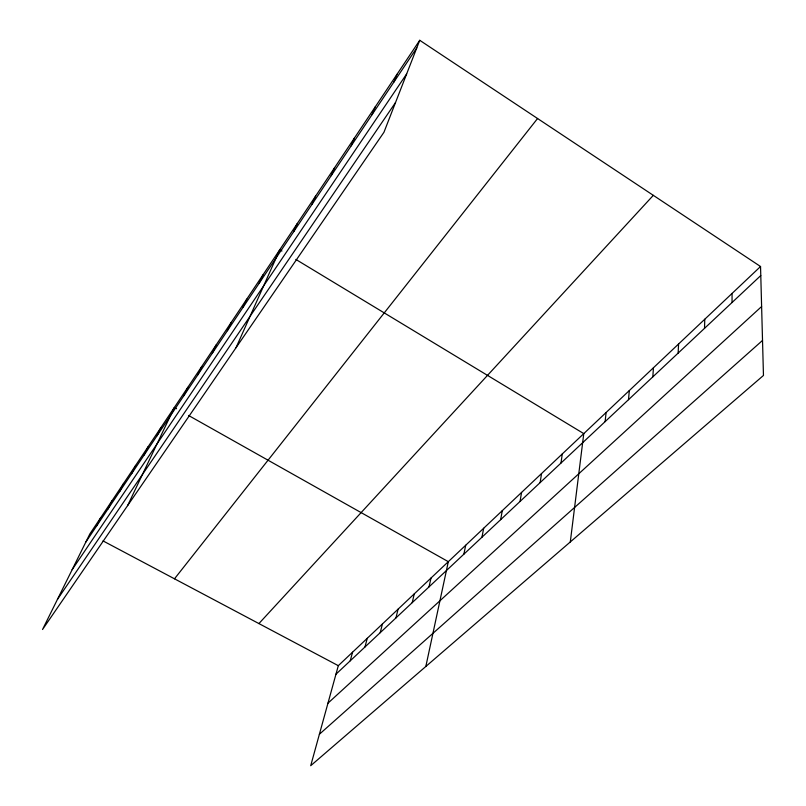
<?xml version="1.0" encoding="UTF-8"?>
<svg xmlns="http://www.w3.org/2000/svg" width="806" height="806" viewBox="0 0 806 806"><rect width="100%" height="100%" fill="white"/><g stroke="black" fill="none" stroke-linecap="round" stroke-linejoin="round"><path stroke-width="1.21" d="M732.05 302.512L732.06 293.434M704.525 328.344L704.766 319.236M678.138 353.109L678.581 343.991M652.82 376.865L653.454 367.738M628.499 399.695L629.315 390.567M605.125 421.629L606.102 412.511M570.295 541.964L583.776 433.618L295.842 259.411M560.996 463.037L562.266 453.949M540.141 482.603L541.541 473.535M520.051 501.463L521.563 492.426M500.657 519.658L502.289 510.651M481.948 537.219L483.681 528.252M463.873 554.185L465.697 545.249M425.83 666.471L448.317 561.681L188.533 415.453M429.014 586.889L431.009 578.043M412.209 602.666L414.274 593.861M395.948 617.92L398.083 609.165M380.22 632.69L382.417 623.975M364.987 646.976L367.244 638.312M350.237 660.819L352.554 652.205M760.542 266.514L338.308 665.675L310.713 765.7L763.463 375.455L760.542 266.514L419.735 40.3L89.859 533.925L42.537 629.496L383.958 132.265L419.735 40.3M393.912 82.031L397.005 74.313M372.07 114.643L375.284 106.805M351.194 145.826L354.519 137.886M331.216 175.658L334.641 167.628M312.083 204.23L315.599 196.13M293.737 231.614L297.333 223.464M236.017 347.718L279.803 249.699L281.939 250.998M259.23 283.138L262.958 274.906M242.989 307.398L246.767 299.137M227.363 330.722L231.191 322.44M212.331 353.179L216.189 344.887M197.843 374.81L201.742 366.508M183.879 395.665L187.808 387.364M127.6 505.614L174.368 407.473L176.544 408.702M157.029 435.754L160.999 427.472M144.113 455.037L148.103 446.766M131.65 473.656L135.66 465.405M119.61 491.63L123.62 483.399M107.964 509.009L111.994 500.808M96.71 525.814L100.75 517.633M85.829 542.075L416.783 47.876M72.157 569.691L406.657 73.92M57.448 599.382L395.514 102.543M174.489 578.809L537.572 118.512M258.917 623.572L653.313 195.344M335.941 674.229L760.783 275.551M327.961 703.185L761.61 306.532M319.388 734.256L762.526 340.434M103.017 540.907L338.308 665.675"/></g></svg>
